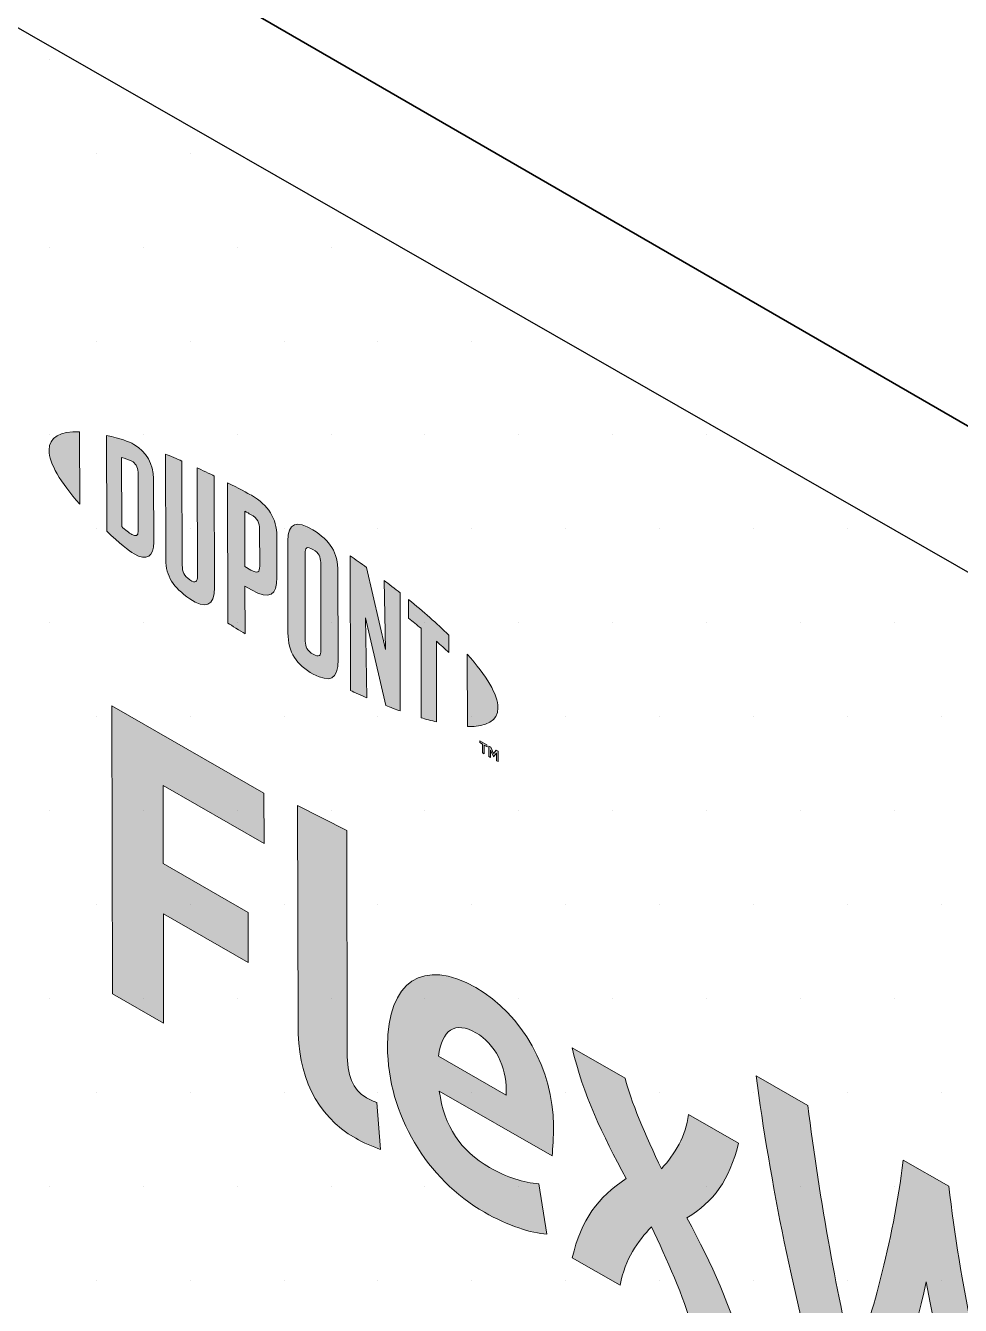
# Model space of a CAD drawing. Header units: inches. Extents: x -26 to 76, y -16 to 22.
# Drawn here: x 55.9843 to 56.1709, y 6.3703 to 6.6259 of the extents above; entities that cross this region are included whole.
import ezdxf

# ---------------------------------------------------------------- set-up
doc = ezdxf.new("R2010")
doc.units = ezdxf.units.IN
doc.header["$MEASUREMENT"] = 0
for name, color, linetype, lineweight in [('.ATI-HATCH', 7, 'Continuous', 0), ('G-ANNO-TTLB', 7, 'Continuous', 0), ('LOGOS', 7, 'Continuous', 0), ('T', 7, 'Continuous', 0), ('TYVEK', 7, 'Continuous', 0)]:
    doc.layers.add(name, color=color, linetype=linetype, lineweight=lineweight)

# ---------------------------------------------------------------- blocks, each defined once
blk = doc.blocks.new('Block_303')
at = {"layer": 'LOGOS', "true_color": 0x000000, "transparency": 33554687}
h = blk.add_hatch(color=18, dxfattribs=at)
h.dxf.hatch_style = 2
edge = h.paths.add_edge_path()
edge.add_spline(control_points=[(56.00165, 6.43253), (56.00165, 6.43253), (56.00151, 6.49004), (56.00151, 6.49004), (56.00151, 6.49004), (56.03187, 6.47261), (56.03187, 6.47261), (56.03187, 6.47261), (56.03189, 6.46259), (56.03189, 6.46259), (56.03189, 6.46259), (56.01173, 6.47417), (56.01173, 6.47417), (56.01173, 6.47417), (56.01176, 6.45856), (56.01176, 6.45856), (56.01176, 6.45856), (56.02872, 6.44882), (56.02872, 6.44882), (56.02872, 6.44882), (56.02875, 6.4388), (56.02875, 6.4388), (56.02875, 6.4388), (56.01179, 6.44853), (56.01179, 6.44853), (56.01179, 6.44853), (56.01184, 6.42668), (56.01184, 6.42668), (56.01184, 6.42668), (56.00165, 6.43253), (56.00165, 6.43253)], knot_values=[0, 0, 0, 0, 1, 1, 1, 2, 2, 2, 3, 3, 3, 4, 4, 4, 5, 5, 5, 6, 6, 6, 7, 7, 7, 8, 8, 8, 9, 9, 9, 10, 10, 10, 10], degree=3, periodic=0)
h = blk.add_hatch(color=18, dxfattribs=at)
h.dxf.hatch_style = 2
edge = h.paths.add_edge_path()
edge.add_spline(control_points=[(56.0485, 6.42081), (56.04851, 6.41637), (56.04951, 6.41342), (56.05236, 6.41178), (56.05308, 6.41137), (56.05379, 6.41105), (56.05443, 6.41084), (56.05443, 6.41084), (56.05516, 6.40148), (56.05516, 6.40148), (56.05381, 6.40193), (56.0516, 6.40287), (56.05018, 6.40369), (56.04198, 6.40839), (56.03869, 6.41643), (56.03867, 6.42629), (56.03867, 6.42629), (56.03856, 6.47017), (56.03856, 6.47017), (56.03856, 6.47017), (56.04839, 6.46518), (56.04839, 6.46518), (56.04839, 6.46518), (56.0485, 6.42081), (56.0485, 6.42081)], knot_values=[0, 0, 0, 0, 1, 1, 1, 2, 2, 2, 3, 3, 3, 4, 4, 4, 5, 5, 5, 6, 6, 6, 7, 7, 7, 8, 8, 8, 8], degree=3, periodic=0)
h = blk.add_hatch(color=18, dxfattribs=at)
h.dxf.hatch_style = 2
edge = h.paths.add_edge_path()
edge.add_spline(control_points=[(56.06672, 6.42012), (56.06672, 6.42012), (56.08025, 6.41234), (56.08025, 6.41234), (56.08025, 6.41234), (56.08025, 6.41333), (56.08025, 6.41333), (56.08024, 6.41793), (56.07809, 6.42253), (56.07418, 6.42478), (56.07004, 6.42715), (56.06734, 6.42534), (56.06672, 6.42012)], knot_values=[0, 0, 0, 0, 1, 1, 1, 2, 2, 2, 3, 3, 3, 4, 4, 4, 4], degree=3, periodic=0)
edge = h.paths.add_edge_path()
edge.add_spline(control_points=[(56.08836, 6.38455), (56.08523, 6.38471), (56.0806, 6.38622), (56.0759, 6.38892), (56.06443, 6.3955), (56.05657, 6.40838), (56.05654, 6.42202), (56.0565, 6.43509), (56.06368, 6.43983), (56.07415, 6.43381), (56.08349, 6.42846), (56.08963, 6.4173), (56.08966, 6.40629), (56.08967, 6.40382), (56.08953, 6.40177), (56.08939, 6.40021), (56.08939, 6.40021), (56.06688, 6.41313), (56.06688, 6.41313), (56.06782, 6.40603), (56.07117, 6.40115), (56.07687, 6.39788), (56.08037, 6.39587), (56.08371, 6.39485), (56.08677, 6.39457), (56.08677, 6.39457), (56.08836, 6.38455), (56.08836, 6.38455)], knot_values=[0, 0, 0, 0, 1, 1, 1, 2, 2, 2, 3, 3, 3, 4, 4, 4, 5, 5, 5, 6, 6, 6, 7, 7, 7, 8, 8, 8, 9, 9, 9, 9], degree=3, periodic=0)
h = blk.add_hatch(color=18, dxfattribs=at)
h.dxf.hatch_style = 2
edge = h.paths.add_edge_path()
edge.add_spline(control_points=[(56.1042, 6.39564), (56.09941, 6.40446), (56.09562, 6.4123), (56.09339, 6.42178), (56.09339, 6.42178), (56.10401, 6.41569), (56.10401, 6.41569), (56.10495, 6.41146), (56.10809, 6.40407), (56.11124, 6.39759), (56.11387, 6.4006), (56.11613, 6.40413), (56.11662, 6.40845), (56.11662, 6.40845), (56.1266, 6.40272), (56.1266, 6.40272), (56.12477, 6.39524), (56.12164, 6.39104), (56.11632, 6.38778), (56.12146, 6.37818), (56.12497, 6.37043), (56.12791, 6.36004), (56.12791, 6.36004), (56.11729, 6.36614), (56.11729, 6.36614), (56.11579, 6.3716), (56.11221, 6.37981), (56.10921, 6.38604), (56.10651, 6.38308), (56.10396, 6.37962), (56.10297, 6.37436), (56.10297, 6.37436), (56.09342, 6.37984), (56.09342, 6.37984), (56.09518, 6.38736), (56.09852, 6.39201), (56.1042, 6.39564)], knot_values=[0, 0, 0, 0, 1, 1, 1, 2, 2, 2, 3, 3, 3, 4, 4, 4, 5, 5, 5, 6, 6, 6, 7, 7, 7, 8, 8, 8, 9, 9, 9, 10, 10, 10, 11, 11, 11, 12, 12, 12, 12], degree=3, periodic=0)
h = blk.add_hatch(color=18, dxfattribs=at)
h.dxf.hatch_style = 2
edge = h.paths.add_edge_path()
edge.add_spline(control_points=[(56.18755, 6.38323), (56.18755, 6.38323), (56.19795, 6.37726), (56.19795, 6.37726), (56.19529, 6.35967), (56.19065, 6.33978), (56.18463, 6.32748), (56.18463, 6.32748), (56.17344, 6.3339), (56.17344, 6.3339), (56.16993, 6.34618), (56.16676, 6.36006), (56.16409, 6.37504), (56.16142, 6.36312), (56.15838, 6.3528), (56.15484, 6.34458), (56.15484, 6.34458), (56.14366, 6.351), (56.14366, 6.351), (56.13792, 6.37005), (56.1328, 6.39555), (56.13012, 6.4162), (56.13012, 6.4162), (56.14045, 6.41027), (56.14045, 6.41027), (56.1427, 6.39167), (56.14674, 6.36991), (56.14969, 6.35862), (56.15273, 6.36647), (56.15746, 6.38263), (56.15948, 6.39935), (56.15948, 6.39935), (56.1686, 6.39412), (56.1686, 6.39412), (56.17078, 6.37498), (56.17546, 6.35342), (56.17862, 6.34201), (56.18144, 6.34999), (56.18546, 6.36713), (56.18755, 6.38323)], knot_values=[0, 0, 0, 0, 1, 1, 1, 2, 2, 2, 3, 3, 3, 4, 4, 4, 5, 5, 5, 6, 6, 6, 7, 7, 7, 8, 8, 8, 9, 9, 9, 10, 10, 10, 11, 11, 11, 12, 12, 12, 13, 13, 13, 13], degree=3, periodic=0)
at = {"layer": 'LOGOS'}
for points, knots in [([(56.00165, 6.43253), (56.00165, 6.43253), (56.00151, 6.49004), (56.00151, 6.49004), (56.00151, 6.49004), (56.03187, 6.47261), (56.03187, 6.47261), (56.03187, 6.47261), (56.03189, 6.46259), (56.03189, 6.46259), (56.03189, 6.46259), (56.01173, 6.47417), (56.01173, 6.47417), (56.01173, 6.47417), (56.01176, 6.45856), (56.01176, 6.45856), (56.01176, 6.45856), (56.02872, 6.44882), (56.02872, 6.44882), (56.02872, 6.44882), (56.02875, 6.4388), (56.02875, 6.4388), (56.02875, 6.4388), (56.01179, 6.44853), (56.01179, 6.44853), (56.01179, 6.44853), (56.01184, 6.42668), (56.01184, 6.42668), (56.01184, 6.42668), (56.00165, 6.43253), (56.00165, 6.43253)], [0, 0, 0, 0, 1, 1, 1, 2, 2, 2, 3, 3, 3, 4, 4, 4, 5, 5, 5, 6, 6, 6, 7, 7, 7, 8, 8, 8, 9, 9, 9, 10, 10, 10, 10]), ([(56.0485, 6.42081), (56.04851, 6.41637), (56.04951, 6.41342), (56.05236, 6.41178), (56.05308, 6.41137), (56.05379, 6.41105), (56.05443, 6.41084), (56.05443, 6.41084), (56.05516, 6.40148), (56.05516, 6.40148), (56.05381, 6.40193), (56.0516, 6.40287), (56.05018, 6.40369), (56.04198, 6.40839), (56.03869, 6.41643), (56.03867, 6.42629), (56.03867, 6.42629), (56.03856, 6.47017), (56.03856, 6.47017), (56.03856, 6.47017), (56.04839, 6.46518), (56.04839, 6.46518), (56.04839, 6.46518), (56.0485, 6.42081), (56.0485, 6.42081)], [0, 0, 0, 0, 1, 1, 1, 2, 2, 2, 3, 3, 3, 4, 4, 4, 5, 5, 5, 6, 6, 6, 7, 7, 7, 8, 8, 8, 8]), ([(56.08836, 6.38455), (56.08523, 6.38471), (56.0806, 6.38622), (56.0759, 6.38892), (56.06443, 6.3955), (56.05657, 6.40838), (56.05654, 6.42202), (56.0565, 6.43509), (56.06368, 6.43983), (56.07415, 6.43381), (56.08349, 6.42846), (56.08963, 6.4173), (56.08966, 6.40629), (56.08967, 6.40382), (56.08953, 6.40177), (56.08939, 6.40021), (56.08939, 6.40021), (56.06688, 6.41313), (56.06688, 6.41313), (56.06782, 6.40603), (56.07117, 6.40115), (56.07687, 6.39788), (56.08037, 6.39587), (56.08371, 6.39485), (56.08677, 6.39457), (56.08677, 6.39457), (56.08836, 6.38455), (56.08836, 6.38455)], [0, 0, 0, 0, 1, 1, 1, 2, 2, 2, 3, 3, 3, 4, 4, 4, 5, 5, 5, 6, 6, 6, 7, 7, 7, 8, 8, 8, 9, 9, 9, 9]), ([(56.06672, 6.42012), (56.06672, 6.42012), (56.08025, 6.41234), (56.08025, 6.41234), (56.08025, 6.41234), (56.08025, 6.41333), (56.08025, 6.41333), (56.08024, 6.41793), (56.07809, 6.42253), (56.07418, 6.42478), (56.07004, 6.42715), (56.06734, 6.42534), (56.06672, 6.42012)], [0, 0, 0, 0, 1, 1, 1, 2, 2, 2, 3, 3, 3, 4, 4, 4, 4]), ([(56.1042, 6.39564), (56.09941, 6.40446), (56.09562, 6.4123), (56.09339, 6.42178), (56.09339, 6.42178), (56.10401, 6.41569), (56.10401, 6.41569), (56.10495, 6.41146), (56.10809, 6.40407), (56.11124, 6.39759), (56.11387, 6.4006), (56.11613, 6.40413), (56.11662, 6.40845), (56.11662, 6.40845), (56.1266, 6.40272), (56.1266, 6.40272), (56.12477, 6.39524), (56.12164, 6.39104), (56.11632, 6.38778), (56.12146, 6.37818), (56.12497, 6.37043), (56.12791, 6.36004), (56.12791, 6.36004), (56.11729, 6.36614), (56.11729, 6.36614), (56.11579, 6.3716), (56.11221, 6.37981), (56.10921, 6.38604), (56.10651, 6.38308), (56.10396, 6.37962), (56.10297, 6.37436), (56.10297, 6.37436), (56.09342, 6.37984), (56.09342, 6.37984), (56.09518, 6.38736), (56.09852, 6.39201), (56.1042, 6.39564)], [0, 0, 0, 0, 1, 1, 1, 2, 2, 2, 3, 3, 3, 4, 4, 4, 5, 5, 5, 6, 6, 6, 7, 7, 7, 8, 8, 8, 9, 9, 9, 10, 10, 10, 11, 11, 11, 12, 12, 12, 12]), ([(56.18755, 6.38323), (56.18755, 6.38323), (56.19795, 6.37726), (56.19795, 6.37726), (56.19529, 6.35967), (56.19065, 6.33978), (56.18463, 6.32748), (56.18463, 6.32748), (56.17344, 6.3339), (56.17344, 6.3339), (56.16993, 6.34618), (56.16676, 6.36006), (56.16409, 6.37504), (56.16142, 6.36312), (56.15838, 6.3528), (56.15484, 6.34458), (56.15484, 6.34458), (56.14366, 6.351), (56.14366, 6.351), (56.13792, 6.37005), (56.1328, 6.39555), (56.13012, 6.4162), (56.13012, 6.4162), (56.14045, 6.41027), (56.14045, 6.41027), (56.1427, 6.39167), (56.14674, 6.36991), (56.14969, 6.35862), (56.15273, 6.36647), (56.15746, 6.38263), (56.15948, 6.39935), (56.15948, 6.39935), (56.1686, 6.39412), (56.1686, 6.39412), (56.17078, 6.37498), (56.17546, 6.35342), (56.17862, 6.34201), (56.18144, 6.34999), (56.18546, 6.36713), (56.18755, 6.38323)], [0, 0, 0, 0, 1, 1, 1, 2, 2, 2, 3, 3, 3, 4, 4, 4, 5, 5, 5, 6, 6, 6, 7, 7, 7, 8, 8, 8, 9, 9, 9, 10, 10, 10, 11, 11, 11, 12, 12, 12, 13, 13, 13, 13])]:
    blk.add_open_spline(points, degree=3, knots=knots, dxfattribs=at)
blk = doc.blocks.new('Block_304')
at = {"layer": 'LOGOS', "true_color": 0x000000, "transparency": 33554687}
h = blk.add_hatch(color=18, dxfattribs=at)
h.dxf.hatch_style = 2
edge = h.paths.add_edge_path()
edge.add_spline(control_points=[(55.98898, 6.54113), (55.98899, 6.53848), (55.99122, 6.53473), (55.99511, 6.53037), (55.99511, 6.53037), (55.99507, 6.54481), (55.99507, 6.54481), (55.99119, 6.54493), (55.98897, 6.54375), (55.98898, 6.54113)], knot_values=[0, 0, 0, 0, 1, 1, 1, 2, 2, 2, 3, 3, 3, 3], degree=3, periodic=0)
h = blk.add_hatch(color=18, dxfattribs=at)
h.dxf.hatch_style = 2
edge = h.paths.add_edge_path()
edge.add_spline(control_points=[(56.00677, 6.52502), (56.00678, 6.52391), (56.0062, 6.52387), (56.00551, 6.52427), (56.00497, 6.52458), (56.00415, 6.52528), (56.00347, 6.52588), (56.00347, 6.52588), (56.00344, 6.53969), (56.00344, 6.53969), (56.00411, 6.5395), (56.00494, 6.53925), (56.00548, 6.53894), (56.00617, 6.53855), (56.00674, 6.53785), (56.00675, 6.53674), (56.00675, 6.53674), (56.00677, 6.52502), (56.00677, 6.52502)], knot_values=[0, 0, 0, 0, 1, 1, 1, 2, 2, 2, 3, 3, 3, 4, 4, 4, 5, 5, 5, 6, 6, 6, 6], degree=3, periodic=0)
edge = h.paths.add_edge_path()
edge.add_spline(control_points=[(56.00592, 6.54229), (56.00483, 6.54292), (56.00327, 6.54345), (56.00044, 6.54406), (56.00044, 6.54406), (56.00049, 6.52493), (56.00049, 6.52493), (56.00298, 6.52263), (56.00489, 6.52102), (56.00597, 6.5204), (56.00847, 6.51897), (56.00988, 6.51992), (56.00987, 6.52275), (56.00987, 6.52275), (56.00984, 6.53546), (56.00984, 6.53546), (56.00983, 6.53829), (56.00842, 6.54086), (56.00592, 6.54229)], knot_values=[0, 0, 0, 0, 1, 1, 1, 2, 2, 2, 3, 3, 3, 4, 4, 4, 5, 5, 5, 6, 6, 6, 6], degree=3, periodic=0)
h = blk.add_hatch(color=18, dxfattribs=at)
h.dxf.hatch_style = 2
edge = h.paths.add_edge_path()
edge.add_spline(control_points=[(56.01859, 6.516), (56.01859, 6.51489), (56.01826, 6.51438), (56.01706, 6.51523), (56.01589, 6.51607), (56.01557, 6.51683), (56.01556, 6.51814), (56.01556, 6.51814), (56.01551, 6.53897), (56.01551, 6.53897), (56.01473, 6.53932), (56.01299, 6.54004), (56.01224, 6.54035), (56.01224, 6.54035), (56.01229, 6.51928), (56.01229, 6.51928), (56.0123, 6.51592), (56.01372, 6.5138), (56.01707, 6.51143), (56.02014, 6.50927), (56.02201, 6.50998), (56.022, 6.51371), (56.022, 6.51371), (56.02195, 6.53596), (56.02195, 6.53596), (56.02131, 6.53629), (56.01921, 6.53729), (56.01854, 6.53759), (56.01854, 6.53759), (56.01859, 6.516), (56.01859, 6.516)], knot_values=[0, 0, 0, 0, 1, 1, 1, 2, 2, 2, 3, 3, 3, 4, 4, 4, 5, 5, 5, 6, 6, 6, 7, 7, 7, 8, 8, 8, 9, 9, 9, 10, 10, 10, 10], degree=3, periodic=0)
h = blk.add_hatch(color=18, dxfattribs=at)
h.dxf.hatch_style = 2
edge = h.paths.add_edge_path()
edge.add_spline(control_points=[(56.03102, 6.518), (56.03102, 6.51679), (56.03065, 6.51639), (56.02927, 6.51718), (56.02927, 6.51718), (56.02807, 6.51787), (56.02807, 6.51787), (56.02807, 6.51787), (56.02804, 6.52893), (56.02804, 6.52893), (56.02857, 6.52866), (56.02886, 6.5285), (56.02918, 6.52832), (56.03068, 6.52746), (56.03099, 6.52662), (56.031, 6.52539), (56.031, 6.52539), (56.03102, 6.518), (56.03102, 6.518)], knot_values=[0, 0, 0, 0, 1, 1, 1, 2, 2, 2, 3, 3, 3, 4, 4, 4, 5, 5, 5, 6, 6, 6, 6], degree=3, periodic=0)
edge = h.paths.add_edge_path()
edge.add_spline(control_points=[(56.02937, 6.53212), (56.02877, 6.53246), (56.02661, 6.53361), (56.02462, 6.53462), (56.02462, 6.53462), (56.02469, 6.50659), (56.02469, 6.50659), (56.02536, 6.50616), (56.02714, 6.50503), (56.0281, 6.50445), (56.0281, 6.50445), (56.02808, 6.51397), (56.02808, 6.51397), (56.02808, 6.51397), (56.02941, 6.51321), (56.02941, 6.51321), (56.03299, 6.51117), (56.03448, 6.51216), (56.03447, 6.51572), (56.03447, 6.51572), (56.03445, 6.52398), (56.03445, 6.52398), (56.03444, 6.52747), (56.03276, 6.53017), (56.02937, 6.53212)], knot_values=[0, 0, 0, 0, 1, 1, 1, 2, 2, 2, 3, 3, 3, 4, 4, 4, 5, 5, 5, 6, 6, 6, 7, 7, 7, 8, 8, 8, 8], degree=3, periodic=0)
h = blk.add_hatch(color=18, dxfattribs=at)
h.dxf.hatch_style = 2
edge = h.paths.add_edge_path()
edge.add_spline(control_points=[(56.04324, 6.5012), (56.04324, 6.5001), (56.04292, 6.49971), (56.04171, 6.50036), (56.04047, 6.50103), (56.04013, 6.50184), (56.04013, 6.50299), (56.04013, 6.50299), (56.04008, 6.52047), (56.04008, 6.52047), (56.04008, 6.52162), (56.04042, 6.52206), (56.04166, 6.5213), (56.04287, 6.52057), (56.04319, 6.51979), (56.0432, 6.51868), (56.0432, 6.51868), (56.04324, 6.5012), (56.04324, 6.5012)], knot_values=[0, 0, 0, 0, 1, 1, 1, 2, 2, 2, 3, 3, 3, 4, 4, 4, 5, 5, 5, 6, 6, 6, 6], degree=3, periodic=0)
edge = h.paths.add_edge_path()
edge.add_spline(control_points=[(56.04165, 6.52522), (56.03849, 6.52721), (56.03661, 6.52668), (56.03662, 6.52299), (56.03662, 6.52299), (56.03666, 6.50465), (56.03666, 6.50465), (56.03667, 6.50076), (56.03838, 6.49817), (56.04172, 6.49642), (56.045, 6.49471), (56.0467, 6.49516), (56.04669, 6.49931), (56.04669, 6.49931), (56.04665, 6.51681), (56.04665, 6.51681), (56.04664, 6.52076), (56.04509, 6.52305), (56.04165, 6.52522)], knot_values=[0, 0, 0, 0, 1, 1, 1, 2, 2, 2, 3, 3, 3, 4, 4, 4, 5, 5, 5, 6, 6, 6, 6], degree=3, periodic=0)
h = blk.add_hatch(color=18, dxfattribs=at)
h.dxf.hatch_style = 2
edge = h.paths.add_edge_path()
edge.add_spline(control_points=[(56.05615, 6.5013), (56.05615, 6.5013), (56.05233, 6.51773), (56.05233, 6.51773), (56.0513, 6.51848), (56.05005, 6.51935), (56.04909, 6.52001), (56.04909, 6.52001), (56.04916, 6.49311), (56.04916, 6.49311), (56.04983, 6.49279), (56.05155, 6.49203), (56.05244, 6.49165), (56.05244, 6.49165), (56.05213, 6.50766), (56.05213, 6.50766), (56.05213, 6.50766), (56.05618, 6.49012), (56.05618, 6.49012), (56.05703, 6.48979), (56.05828, 6.48932), (56.05909, 6.48904), (56.05909, 6.48904), (56.05904, 6.51267), (56.05904, 6.51267), (56.05818, 6.51335), (56.05663, 6.51455), (56.05588, 6.51511), (56.05588, 6.51511), (56.05615, 6.5013), (56.05615, 6.5013)], knot_values=[0, 0, 0, 0, 1, 1, 1, 2, 2, 2, 3, 3, 3, 4, 4, 4, 5, 5, 5, 6, 6, 6, 7, 7, 7, 8, 8, 8, 9, 9, 9, 10, 10, 10, 10], degree=3, periodic=0)
h = blk.add_hatch(color=18, dxfattribs=at)
h.dxf.hatch_style = 2
edge = h.paths.add_edge_path()
edge.add_spline(control_points=[(56.06073, 6.50757), (56.06158, 6.50691), (56.06241, 6.50624), (56.06323, 6.50556), (56.06323, 6.50556), (56.06327, 6.48768), (56.06327, 6.48768), (56.06402, 6.48745), (56.0654, 6.48707), (56.06633, 6.48686), (56.06633, 6.48686), (56.06629, 6.50296), (56.06629, 6.50296), (56.06718, 6.50219), (56.06801, 6.50144), (56.06878, 6.50075), (56.06878, 6.50075), (56.06877, 6.5042), (56.06877, 6.5042), (56.06635, 6.50656), (56.06376, 6.50884), (56.06073, 6.51131), (56.06073, 6.51131), (56.06073, 6.50757), (56.06073, 6.50757)], knot_values=[0, 0, 0, 0, 1, 1, 1, 2, 2, 2, 3, 3, 3, 4, 4, 4, 5, 5, 5, 6, 6, 6, 7, 7, 7, 8, 8, 8, 8], degree=3, periodic=0)
h = blk.add_hatch(color=18, dxfattribs=at)
h.dxf.hatch_style = 2
edge = h.paths.add_edge_path()
edge.add_spline(control_points=[(56.07858, 6.48969), (56.07858, 6.48704), (56.07636, 6.48585), (56.07248, 6.48595), (56.07248, 6.48595), (56.07244, 6.5004), (56.07244, 6.5004), (56.07634, 6.49605), (56.07857, 6.49231), (56.07858, 6.48969)], knot_values=[0, 0, 0, 0, 1, 1, 1, 2, 2, 2, 3, 3, 3, 3], degree=3, periodic=0)
h = blk.add_hatch(color=18, dxfattribs=at)
h.dxf.hatch_style = 2
edge = h.paths.add_edge_path()
edge.add_spline(control_points=[(56.07678, 6.48204), (56.07678, 6.48204), (56.07715, 6.48183), (56.07715, 6.48183), (56.07715, 6.48183), (56.0777, 6.48053), (56.0777, 6.48053), (56.0777, 6.48053), (56.07824, 6.4812), (56.07824, 6.4812), (56.07824, 6.4812), (56.0786, 6.481), (56.0786, 6.481), (56.0786, 6.481), (56.0786, 6.47892), (56.0786, 6.47892), (56.0786, 6.47892), (56.07827, 6.47911), (56.07827, 6.47911), (56.07827, 6.47911), (56.07827, 6.48059), (56.07827, 6.48059), (56.07827, 6.48059), (56.07771, 6.47991), (56.07771, 6.47991), (56.07771, 6.47991), (56.07768, 6.47993), (56.07768, 6.47993), (56.07768, 6.47993), (56.07712, 6.48125), (56.07712, 6.48125), (56.07712, 6.48125), (56.07712, 6.47977), (56.07712, 6.47977), (56.07712, 6.47977), (56.07679, 6.47996), (56.07679, 6.47996), (56.07679, 6.47996), (56.07678, 6.48204), (56.07678, 6.48204)], knot_values=[0, 0, 0, 0, 1, 1, 1, 2, 2, 2, 3, 3, 3, 4, 4, 4, 5, 5, 5, 6, 6, 6, 7, 7, 7, 8, 8, 8, 9, 9, 9, 10, 10, 10, 11, 11, 11, 12, 12, 12, 13, 13, 13, 13], degree=3, periodic=0)
edge = h.paths.add_edge_path()
edge.add_spline(control_points=[(56.07549, 6.48242), (56.07549, 6.48242), (56.07494, 6.48274), (56.07494, 6.48274), (56.07494, 6.48274), (56.07494, 6.4831), (56.07494, 6.4831), (56.07494, 6.4831), (56.07639, 6.48226), (56.07639, 6.48226), (56.07639, 6.48226), (56.0764, 6.4819), (56.0764, 6.4819), (56.0764, 6.4819), (56.07584, 6.48222), (56.07584, 6.48222), (56.07584, 6.48222), (56.07584, 6.4805), (56.07584, 6.4805), (56.07584, 6.4805), (56.0755, 6.4807), (56.0755, 6.4807), (56.0755, 6.4807), (56.07549, 6.48242), (56.07549, 6.48242)], knot_values=[0, 0, 0, 0, 1, 1, 1, 2, 2, 2, 3, 3, 3, 4, 4, 4, 5, 5, 5, 6, 6, 6, 7, 7, 7, 8, 8, 8, 8], degree=3, periodic=0)
at = {"layer": 'LOGOS'}
for points, knots in [([(55.98898, 6.54113), (55.98899, 6.53848), (55.99122, 6.53473), (55.99511, 6.53037), (55.99511, 6.53037), (55.99507, 6.54481), (55.99507, 6.54481), (55.99119, 6.54493), (55.98897, 6.54375), (55.98898, 6.54113)], [0, 0, 0, 0, 1, 1, 1, 2, 2, 2, 3, 3, 3, 3]), ([(56.00592, 6.54229), (56.00483, 6.54292), (56.00327, 6.54345), (56.00044, 6.54406), (56.00044, 6.54406), (56.00049, 6.52493), (56.00049, 6.52493), (56.00298, 6.52263), (56.00489, 6.52102), (56.00597, 6.5204), (56.00847, 6.51897), (56.00988, 6.51992), (56.00987, 6.52275), (56.00987, 6.52275), (56.00984, 6.53546), (56.00984, 6.53546), (56.00983, 6.53829), (56.00842, 6.54086), (56.00592, 6.54229)], [0, 0, 0, 0, 1, 1, 1, 2, 2, 2, 3, 3, 3, 4, 4, 4, 5, 5, 5, 6, 6, 6, 6]), ([(56.00677, 6.52502), (56.00678, 6.52391), (56.0062, 6.52387), (56.00551, 6.52427), (56.00497, 6.52458), (56.00415, 6.52528), (56.00347, 6.52588), (56.00347, 6.52588), (56.00344, 6.53969), (56.00344, 6.53969), (56.00411, 6.5395), (56.00494, 6.53925), (56.00548, 6.53894), (56.00617, 6.53855), (56.00674, 6.53785), (56.00675, 6.53674), (56.00675, 6.53674), (56.00677, 6.52502), (56.00677, 6.52502)], [0, 0, 0, 0, 1, 1, 1, 2, 2, 2, 3, 3, 3, 4, 4, 4, 5, 5, 5, 6, 6, 6, 6]), ([(56.01859, 6.516), (56.01859, 6.51489), (56.01826, 6.51438), (56.01706, 6.51523), (56.01589, 6.51607), (56.01557, 6.51683), (56.01556, 6.51814), (56.01556, 6.51814), (56.01551, 6.53897), (56.01551, 6.53897), (56.01473, 6.53932), (56.01299, 6.54004), (56.01224, 6.54035), (56.01224, 6.54035), (56.01229, 6.51928), (56.01229, 6.51928), (56.0123, 6.51592), (56.01372, 6.5138), (56.01707, 6.51143), (56.02014, 6.50927), (56.02201, 6.50998), (56.022, 6.51371), (56.022, 6.51371), (56.02195, 6.53596), (56.02195, 6.53596), (56.02131, 6.53629), (56.01921, 6.53729), (56.01854, 6.53759), (56.01854, 6.53759), (56.01859, 6.516), (56.01859, 6.516)], [0, 0, 0, 0, 1, 1, 1, 2, 2, 2, 3, 3, 3, 4, 4, 4, 5, 5, 5, 6, 6, 6, 7, 7, 7, 8, 8, 8, 9, 9, 9, 10, 10, 10, 10]), ([(56.02937, 6.53212), (56.02877, 6.53246), (56.02661, 6.53361), (56.02462, 6.53462), (56.02462, 6.53462), (56.02469, 6.50659), (56.02469, 6.50659), (56.02536, 6.50616), (56.02714, 6.50503), (56.0281, 6.50445), (56.0281, 6.50445), (56.02808, 6.51397), (56.02808, 6.51397), (56.02808, 6.51397), (56.02941, 6.51321), (56.02941, 6.51321), (56.03299, 6.51117), (56.03448, 6.51216), (56.03447, 6.51572), (56.03447, 6.51572), (56.03445, 6.52398), (56.03445, 6.52398), (56.03444, 6.52747), (56.03276, 6.53017), (56.02937, 6.53212)], [0, 0, 0, 0, 1, 1, 1, 2, 2, 2, 3, 3, 3, 4, 4, 4, 5, 5, 5, 6, 6, 6, 7, 7, 7, 8, 8, 8, 8]), ([(56.03102, 6.518), (56.03102, 6.51679), (56.03065, 6.51639), (56.02927, 6.51718), (56.02927, 6.51718), (56.02807, 6.51787), (56.02807, 6.51787), (56.02807, 6.51787), (56.02804, 6.52893), (56.02804, 6.52893), (56.02857, 6.52866), (56.02886, 6.5285), (56.02918, 6.52832), (56.03068, 6.52746), (56.03099, 6.52662), (56.031, 6.52539), (56.031, 6.52539), (56.03102, 6.518), (56.03102, 6.518)], [0, 0, 0, 0, 1, 1, 1, 2, 2, 2, 3, 3, 3, 4, 4, 4, 5, 5, 5, 6, 6, 6, 6]), ([(56.04165, 6.52522), (56.03849, 6.52721), (56.03661, 6.52668), (56.03662, 6.52299), (56.03662, 6.52299), (56.03666, 6.50465), (56.03666, 6.50465), (56.03667, 6.50076), (56.03838, 6.49817), (56.04172, 6.49642), (56.045, 6.49471), (56.0467, 6.49516), (56.04669, 6.49931), (56.04669, 6.49931), (56.04665, 6.51681), (56.04665, 6.51681), (56.04664, 6.52076), (56.04509, 6.52305), (56.04165, 6.52522)], [0, 0, 0, 0, 1, 1, 1, 2, 2, 2, 3, 3, 3, 4, 4, 4, 5, 5, 5, 6, 6, 6, 6]), ([(56.04324, 6.5012), (56.04324, 6.5001), (56.04292, 6.49971), (56.04171, 6.50036), (56.04047, 6.50103), (56.04013, 6.50184), (56.04013, 6.50299), (56.04013, 6.50299), (56.04008, 6.52047), (56.04008, 6.52047), (56.04008, 6.52162), (56.04042, 6.52206), (56.04166, 6.5213), (56.04287, 6.52057), (56.04319, 6.51979), (56.0432, 6.51868), (56.0432, 6.51868), (56.04324, 6.5012), (56.04324, 6.5012)], [0, 0, 0, 0, 1, 1, 1, 2, 2, 2, 3, 3, 3, 4, 4, 4, 5, 5, 5, 6, 6, 6, 6]), ([(56.05615, 6.5013), (56.05615, 6.5013), (56.05233, 6.51773), (56.05233, 6.51773), (56.0513, 6.51848), (56.05005, 6.51935), (56.04909, 6.52001), (56.04909, 6.52001), (56.04916, 6.49311), (56.04916, 6.49311), (56.04983, 6.49279), (56.05155, 6.49203), (56.05244, 6.49165), (56.05244, 6.49165), (56.05213, 6.50766), (56.05213, 6.50766), (56.05213, 6.50766), (56.05618, 6.49012), (56.05618, 6.49012), (56.05703, 6.48979), (56.05828, 6.48932), (56.05909, 6.48904), (56.05909, 6.48904), (56.05904, 6.51267), (56.05904, 6.51267), (56.05818, 6.51335), (56.05663, 6.51455), (56.05588, 6.51511), (56.05588, 6.51511), (56.05615, 6.5013), (56.05615, 6.5013)], [0, 0, 0, 0, 1, 1, 1, 2, 2, 2, 3, 3, 3, 4, 4, 4, 5, 5, 5, 6, 6, 6, 7, 7, 7, 8, 8, 8, 9, 9, 9, 10, 10, 10, 10]), ([(56.06073, 6.50757), (56.06158, 6.50691), (56.06241, 6.50624), (56.06323, 6.50556), (56.06323, 6.50556), (56.06327, 6.48768), (56.06327, 6.48768), (56.06402, 6.48745), (56.0654, 6.48707), (56.06633, 6.48686), (56.06633, 6.48686), (56.06629, 6.50296), (56.06629, 6.50296), (56.06718, 6.50219), (56.06801, 6.50144), (56.06878, 6.50075), (56.06878, 6.50075), (56.06877, 6.5042), (56.06877, 6.5042), (56.06635, 6.50656), (56.06376, 6.50884), (56.06073, 6.51131), (56.06073, 6.51131), (56.06073, 6.50757), (56.06073, 6.50757)], [0, 0, 0, 0, 1, 1, 1, 2, 2, 2, 3, 3, 3, 4, 4, 4, 5, 5, 5, 6, 6, 6, 7, 7, 7, 8, 8, 8, 8]), ([(56.07858, 6.48969), (56.07858, 6.48704), (56.07636, 6.48585), (56.07248, 6.48595), (56.07248, 6.48595), (56.07244, 6.5004), (56.07244, 6.5004), (56.07634, 6.49605), (56.07857, 6.49231), (56.07858, 6.48969)], [0, 0, 0, 0, 1, 1, 1, 2, 2, 2, 3, 3, 3, 3]), ([(56.07549, 6.48242), (56.07549, 6.48242), (56.07494, 6.48274), (56.07494, 6.48274), (56.07494, 6.48274), (56.07494, 6.4831), (56.07494, 6.4831), (56.07494, 6.4831), (56.07639, 6.48226), (56.07639, 6.48226), (56.07639, 6.48226), (56.0764, 6.4819), (56.0764, 6.4819), (56.0764, 6.4819), (56.07584, 6.48222), (56.07584, 6.48222), (56.07584, 6.48222), (56.07584, 6.4805), (56.07584, 6.4805), (56.07584, 6.4805), (56.0755, 6.4807), (56.0755, 6.4807), (56.0755, 6.4807), (56.07549, 6.48242), (56.07549, 6.48242)], [0, 0, 0, 0, 1, 1, 1, 2, 2, 2, 3, 3, 3, 4, 4, 4, 5, 5, 5, 6, 6, 6, 7, 7, 7, 8, 8, 8, 8]), ([(56.07678, 6.48204), (56.07678, 6.48204), (56.07715, 6.48183), (56.07715, 6.48183), (56.07715, 6.48183), (56.0777, 6.48053), (56.0777, 6.48053), (56.0777, 6.48053), (56.07824, 6.4812), (56.07824, 6.4812), (56.07824, 6.4812), (56.0786, 6.481), (56.0786, 6.481), (56.0786, 6.481), (56.0786, 6.47892), (56.0786, 6.47892), (56.0786, 6.47892), (56.07827, 6.47911), (56.07827, 6.47911), (56.07827, 6.47911), (56.07827, 6.48059), (56.07827, 6.48059), (56.07827, 6.48059), (56.07771, 6.47991), (56.07771, 6.47991), (56.07771, 6.47991), (56.07768, 6.47993), (56.07768, 6.47993), (56.07768, 6.47993), (56.07712, 6.48125), (56.07712, 6.48125), (56.07712, 6.48125), (56.07712, 6.47977), (56.07712, 6.47977), (56.07712, 6.47977), (56.07679, 6.47996), (56.07679, 6.47996), (56.07679, 6.47996), (56.07678, 6.48204), (56.07678, 6.48204)], [0, 0, 0, 0, 1, 1, 1, 2, 2, 2, 3, 3, 3, 4, 4, 4, 5, 5, 5, 6, 6, 6, 7, 7, 7, 8, 8, 8, 9, 9, 9, 10, 10, 10, 11, 11, 11, 12, 12, 12, 13, 13, 13, 13])]:
    blk.add_open_spline(points, degree=3, knots=knots, dxfattribs=at)
blk = doc.blocks.new('Block_302')
at = {"layer": 'LOGOS'}
for name in ['Block_304', 'Block_303']:
    blk.add_blockref(name, (0, 0), dxfattribs=at)
blk = doc.blocks.new('Block_343')
at = {"layer": '.ATI-HATCH'}
blk.add_lwpolyline([(55.20943, 7.06883), (55.20943, 6.80628), (56.35714, 6.14235), (56.35714, 6.41082)], close=True, dxfattribs=at)
at = {"layer": '.ATI-HATCH', "color": 8, "lineweight": 0, "true_color": 0x808080}
for points in [[(55.98899, 6.61919), (55.98899, 6.61919), (55.98899, 6.61919), (55.98899, 6.61919)], [(55.99837, 6.60044), (55.99837, 6.60044), (55.99837, 6.60044), (55.99837, 6.60044)], [(56.01712, 6.60044), (56.01712, 6.60044), (56.01712, 6.60044), (56.01712, 6.60044)], [(55.98899, 6.58168), (55.98899, 6.58168), (55.98899, 6.58168), (55.98899, 6.58168)], [(56.00775, 6.58168), (56.00775, 6.58168), (56.00775, 6.58168), (56.00775, 6.58168)], [(56.0265, 6.58168), (56.0265, 6.58168), (56.0265, 6.58168), (56.0265, 6.58168)], [(56.04526, 6.58168), (56.04526, 6.58168), (56.04526, 6.58168), (56.04526, 6.58168)], [(55.99837, 6.56293), (55.99837, 6.56293), (55.99837, 6.56293), (55.99837, 6.56293)], [(56.01712, 6.56293), (56.01712, 6.56293), (56.01712, 6.56293), (56.01712, 6.56293)], [(56.03588, 6.56293), (56.03588, 6.56293), (56.03588, 6.56293), (56.03588, 6.56293)], [(56.05463, 6.56293), (56.05463, 6.56293), (56.05463, 6.56293), (56.05463, 6.56293)], [(56.07339, 6.56293), (56.07339, 6.56293), (56.07339, 6.56293), (56.07339, 6.56293)], [(55.98899, 6.54417), (55.98899, 6.54417), (55.98899, 6.54417), (55.98899, 6.54417)], [(56.00775, 6.54417), (56.00775, 6.54417), (56.00775, 6.54417), (56.00775, 6.54417)], [(56.0265, 6.54417), (56.0265, 6.54417), (56.0265, 6.54417), (56.0265, 6.54417)], [(56.04526, 6.54417), (56.04526, 6.54417), (56.04526, 6.54417), (56.04526, 6.54417)], [(56.06401, 6.54417), (56.06401, 6.54417), (56.06401, 6.54417), (56.06401, 6.54417)], [(56.08277, 6.54417), (56.08277, 6.54417), (56.08277, 6.54417), (56.08277, 6.54417)], [(56.10152, 6.54417), (56.10152, 6.54417), (56.10152, 6.54417), (56.10152, 6.54417)], [(56.12028, 6.54417), (56.12028, 6.54417), (56.12028, 6.54417), (56.12028, 6.54417)], [(55.99837, 6.52541), (55.99837, 6.52541), (55.99837, 6.52541), (55.99837, 6.52541)], [(56.01712, 6.52541), (56.01712, 6.52541), (56.01712, 6.52541), (56.01712, 6.52541)], [(56.03588, 6.52541), (56.03588, 6.52541), (56.03588, 6.52541), (56.03588, 6.52541)], [(56.05463, 6.52541), (56.05463, 6.52541), (56.05463, 6.52541), (56.05463, 6.52541)], [(56.07339, 6.52541), (56.07339, 6.52541), (56.07339, 6.52541), (56.07339, 6.52541)], [(56.09215, 6.52541), (56.09215, 6.52541), (56.09215, 6.52541), (56.09215, 6.52541)], [(56.1109, 6.52541), (56.1109, 6.52541), (56.1109, 6.52541), (56.1109, 6.52541)], [(56.12966, 6.52541), (56.12966, 6.52541), (56.12966, 6.52541), (56.12966, 6.52541)], [(56.14841, 6.52541), (56.14841, 6.52541), (56.14841, 6.52541), (56.14841, 6.52541)], [(55.98899, 6.50666), (55.98899, 6.50666), (55.98899, 6.50666), (55.98899, 6.50666)], [(56.00775, 6.50666), (56.00775, 6.50666), (56.00775, 6.50666), (56.00775, 6.50666)], [(56.0265, 6.50666), (56.0265, 6.50666), (56.0265, 6.50666), (56.0265, 6.50666)], [(56.04526, 6.50666), (56.04526, 6.50666), (56.04526, 6.50666), (56.04526, 6.50666)], [(56.06401, 6.50666), (56.06401, 6.50666), (56.06401, 6.50666), (56.06401, 6.50666)], [(56.08277, 6.50666), (56.08277, 6.50666), (56.08277, 6.50666), (56.08277, 6.50666)], [(56.10152, 6.50666), (56.10152, 6.50666), (56.10152, 6.50666), (56.10152, 6.50666)], [(56.12028, 6.50666), (56.12028, 6.50666), (56.12028, 6.50666), (56.12028, 6.50666)], [(56.13904, 6.50666), (56.13904, 6.50666), (56.13904, 6.50666), (56.13904, 6.50666)], [(56.15779, 6.50666), (56.15779, 6.50666), (56.15779, 6.50666), (56.15779, 6.50666)], [(55.99837, 6.4879), (55.99837, 6.4879), (55.99837, 6.4879), (55.99837, 6.4879)], [(56.01712, 6.4879), (56.01712, 6.4879), (56.01712, 6.4879), (56.01712, 6.4879)], [(56.03588, 6.4879), (56.03588, 6.4879), (56.03588, 6.4879), (56.03588, 6.4879)], [(56.05463, 6.4879), (56.05463, 6.4879), (56.05463, 6.4879), (56.05463, 6.4879)], [(56.07339, 6.4879), (56.07339, 6.4879), (56.07339, 6.4879), (56.07339, 6.4879)], [(56.09215, 6.4879), (56.09215, 6.4879), (56.09215, 6.4879), (56.09215, 6.4879)], [(56.1109, 6.4879), (56.1109, 6.4879), (56.1109, 6.4879), (56.1109, 6.4879)], [(56.12966, 6.4879), (56.12966, 6.4879), (56.12966, 6.4879), (56.12966, 6.4879)], [(56.14841, 6.4879), (56.14841, 6.4879), (56.14841, 6.4879), (56.14841, 6.4879)], [(56.16717, 6.4879), (56.16717, 6.4879), (56.16717, 6.4879), (56.16717, 6.4879)], [(55.98899, 6.46915), (55.98899, 6.46915), (55.98899, 6.46915), (55.98899, 6.46915)], [(56.00775, 6.46915), (56.00775, 6.46915), (56.00775, 6.46915), (56.00775, 6.46915)], [(56.0265, 6.46915), (56.0265, 6.46915), (56.0265, 6.46915), (56.0265, 6.46915)], [(56.04526, 6.46915), (56.04526, 6.46915), (56.04526, 6.46915), (56.04526, 6.46915)], [(56.06401, 6.46915), (56.06401, 6.46915), (56.06401, 6.46915), (56.06401, 6.46915)], [(56.08277, 6.46915), (56.08277, 6.46915), (56.08277, 6.46915), (56.08277, 6.46915)], [(56.10152, 6.46915), (56.10152, 6.46915), (56.10152, 6.46915), (56.10152, 6.46915)], [(56.12028, 6.46915), (56.12028, 6.46915), (56.12028, 6.46915), (56.12028, 6.46915)], [(56.13904, 6.46915), (56.13904, 6.46915), (56.13904, 6.46915), (56.13904, 6.46915)], [(56.15779, 6.46915), (56.15779, 6.46915), (56.15779, 6.46915), (56.15779, 6.46915)], [(55.99837, 6.45039), (55.99837, 6.45039), (55.99837, 6.45039), (55.99837, 6.45039)], [(56.01712, 6.45039), (56.01712, 6.45039), (56.01712, 6.45039), (56.01712, 6.45039)], [(56.03588, 6.45039), (56.03588, 6.45039), (56.03588, 6.45039), (56.03588, 6.45039)], [(56.05463, 6.45039), (56.05463, 6.45039), (56.05463, 6.45039), (56.05463, 6.45039)], [(56.07339, 6.45039), (56.07339, 6.45039), (56.07339, 6.45039), (56.07339, 6.45039)], [(56.09215, 6.45039), (56.09215, 6.45039), (56.09215, 6.45039), (56.09215, 6.45039)], [(56.1109, 6.45039), (56.1109, 6.45039), (56.1109, 6.45039), (56.1109, 6.45039)], [(56.12966, 6.45039), (56.12966, 6.45039), (56.12966, 6.45039), (56.12966, 6.45039)], [(56.14841, 6.45039), (56.14841, 6.45039), (56.14841, 6.45039), (56.14841, 6.45039)], [(56.16717, 6.45039), (56.16717, 6.45039), (56.16717, 6.45039), (56.16717, 6.45039)], [(55.98899, 6.43164), (55.98899, 6.43164), (55.98899, 6.43164), (55.98899, 6.43164)], [(56.00775, 6.43164), (56.00775, 6.43164), (56.00775, 6.43164), (56.00775, 6.43164)], [(56.0265, 6.43164), (56.0265, 6.43164), (56.0265, 6.43164), (56.0265, 6.43164)], [(56.04526, 6.43164), (56.04526, 6.43164), (56.04526, 6.43164), (56.04526, 6.43164)], [(56.06401, 6.43164), (56.06401, 6.43164), (56.06401, 6.43164), (56.06401, 6.43164)], [(56.08277, 6.43164), (56.08277, 6.43164), (56.08277, 6.43164), (56.08277, 6.43164)], [(56.10152, 6.43164), (56.10152, 6.43164), (56.10152, 6.43164), (56.10152, 6.43164)], [(56.12028, 6.43164), (56.12028, 6.43164), (56.12028, 6.43164), (56.12028, 6.43164)], [(56.13904, 6.43164), (56.13904, 6.43164), (56.13904, 6.43164), (56.13904, 6.43164)], [(56.15779, 6.43164), (56.15779, 6.43164), (56.15779, 6.43164), (56.15779, 6.43164)], [(55.99837, 6.41288), (55.99837, 6.41288), (55.99837, 6.41288), (55.99837, 6.41288)], [(56.01712, 6.41288), (56.01712, 6.41288), (56.01712, 6.41288), (56.01712, 6.41288)], [(56.03588, 6.41288), (56.03588, 6.41288), (56.03588, 6.41288), (56.03588, 6.41288)], [(56.05463, 6.41288), (56.05463, 6.41288), (56.05463, 6.41288), (56.05463, 6.41288)], [(56.07339, 6.41288), (56.07339, 6.41288), (56.07339, 6.41288), (56.07339, 6.41288)], [(56.09215, 6.41288), (56.09215, 6.41288), (56.09215, 6.41288), (56.09215, 6.41288)], [(56.1109, 6.41288), (56.1109, 6.41288), (56.1109, 6.41288), (56.1109, 6.41288)], [(56.12966, 6.41288), (56.12966, 6.41288), (56.12966, 6.41288), (56.12966, 6.41288)], [(56.14841, 6.41288), (56.14841, 6.41288), (56.14841, 6.41288), (56.14841, 6.41288)], [(56.16717, 6.41288), (56.16717, 6.41288), (56.16717, 6.41288), (56.16717, 6.41288)], [(55.98899, 6.39412), (55.98899, 6.39412), (55.98899, 6.39412), (55.98899, 6.39412)], [(56.00775, 6.39412), (56.00775, 6.39412), (56.00775, 6.39412), (56.00775, 6.39412)], [(56.0265, 6.39412), (56.0265, 6.39412), (56.0265, 6.39412), (56.0265, 6.39412)], [(56.04526, 6.39412), (56.04526, 6.39412), (56.04526, 6.39412), (56.04526, 6.39412)], [(56.06401, 6.39412), (56.06401, 6.39412), (56.06401, 6.39412), (56.06401, 6.39412)], [(56.08277, 6.39412), (56.08277, 6.39412), (56.08277, 6.39412), (56.08277, 6.39412)], [(56.10152, 6.39412), (56.10152, 6.39412), (56.10152, 6.39412), (56.10152, 6.39412)], [(56.12028, 6.39412), (56.12028, 6.39412), (56.12028, 6.39412), (56.12028, 6.39412)], [(56.13904, 6.39412), (56.13904, 6.39412), (56.13904, 6.39412), (56.13904, 6.39412)], [(56.15779, 6.39412), (56.15779, 6.39412), (56.15779, 6.39412), (56.15779, 6.39412)], [(55.99837, 6.37537), (55.99837, 6.37537), (55.99837, 6.37537), (55.99837, 6.37537)], [(56.01712, 6.37537), (56.01712, 6.37537), (56.01712, 6.37537), (56.01712, 6.37537)], [(56.03588, 6.37537), (56.03588, 6.37537), (56.03588, 6.37537), (56.03588, 6.37537)], [(56.05463, 6.37537), (56.05463, 6.37537), (56.05463, 6.37537), (56.05463, 6.37537)], [(56.07339, 6.37537), (56.07339, 6.37537), (56.07339, 6.37537), (56.07339, 6.37537)], [(56.09215, 6.37537), (56.09215, 6.37537), (56.09215, 6.37537), (56.09215, 6.37537)], [(56.1109, 6.37537), (56.1109, 6.37537), (56.1109, 6.37537), (56.1109, 6.37537)], [(56.12966, 6.37537), (56.12966, 6.37537), (56.12966, 6.37537), (56.12966, 6.37537)], [(56.14841, 6.37537), (56.14841, 6.37537), (56.14841, 6.37537), (56.14841, 6.37537)], [(56.16717, 6.37537), (56.16717, 6.37537), (56.16717, 6.37537), (56.16717, 6.37537)]]:
    blk.add_open_spline(points, degree=3, dxfattribs=at)

msp = doc.modelspace()

# ---------------------------------------------------------------- hatches: boundary and pattern name
at = {"layer": 'G-ANNO-TTLB', "true_color": 0xff00ff, "transparency": 33554687}
h = msp.add_hatch(color=6, dxfattribs=at)
edge = h.paths.add_edge_path()
edge.add_spline(control_points=[(71.22733, -15.13455), (71.22733, -15.13455), (30.5273, -15.13455), (30.5273, -15.13455), (30.5273, -15.13455), (30.5273, 19.00075), (30.5273, 19.00075), (30.5273, 19.00075), (71.22733, 19.00075), (71.22733, 19.00075), (71.22733, 19.00075), (71.22733, -15.13455), (71.22733, -15.13455)], knot_values=[0, 0, 0, 0, 1, 1, 1, 2, 2, 2, 3, 3, 3, 4, 4, 4, 4], degree=3, periodic=0)
edge = h.paths.add_edge_path()
edge.add_spline(control_points=[(30.65233, 18.87572), (30.65233, 18.87572), (30.65233, -15.00951), (30.65233, -15.00951), (30.65233, -15.00951), (71.10229, -15.00951), (71.10229, -15.00951), (71.10229, -15.00951), (71.10229, 18.87572), (71.10229, 18.87572), (71.10229, 18.87572), (30.65233, 18.87572), (30.65233, 18.87572)], knot_values=[0, 0, 0, 0, 1, 1, 1, 2, 2, 2, 3, 3, 3, 4, 4, 4, 4], degree=3, periodic=0)
edge.add_line((30.65233, 18.87572), (30.65233, 18.87572))

# ---------------------------------------------------------------- linework, layer by layer
at = {"layer": 'G-ANNO-TTLB'}
for points in [[(71.22733, -15.13455), (71.22733, -15.13455), (30.5273, -15.13455), (30.5273, -15.13455), (30.5273, -15.13455), (30.5273, 19.00075), (30.5273, 19.00075), (30.5273, 19.00075), (71.22733, 19.00075), (71.22733, 19.00075), (71.22733, 19.00075), (71.22733, -15.13455), (71.22733, -15.13455)], [(30.65233, 18.87572), (30.65233, 18.87572), (30.65233, -15.00951), (30.65233, -15.00951), (30.65233, -15.00951), (71.10229, -15.00951), (71.10229, -15.00951), (71.10229, -15.00951), (71.10229, 18.87572), (71.10229, 18.87572), (71.10229, 18.87572), (30.65233, 18.87572), (30.65233, 18.87572)]]:
    msp.add_open_spline(points, degree=3, knots=[0, 0, 0, 0, 1, 1, 1, 2, 2, 2, 3, 3, 3, 4, 4, 4, 4], dxfattribs=at)
at = {"layer": 'T', "color": 3, "lineweight": 25, "true_color": 0x00ff00}
msp.add_line((55.15631, 7.13372), (56.3036, 6.47003), dxfattribs=at)
at = {"layer": 'TYVEK', "color": 3, "lineweight": 25, "true_color": 0x00ff00}
for p, q in [((56.3036, 6.47003), (55.15631, 7.13372)), ((56.35714, 6.41082), (55.20943, 7.06883))]:
    msp.add_line(p, q, dxfattribs=at)

# ---------------------------------------------------------------- block references
at = {"layer": '.ATI-HATCH'}
msp.add_blockref('Block_343', (0, 0), dxfattribs=at)
at = {"layer": 'LOGOS'}
msp.add_blockref('Block_302', (0, 0), dxfattribs=at)

doc.saveas('drawing.dxf')
